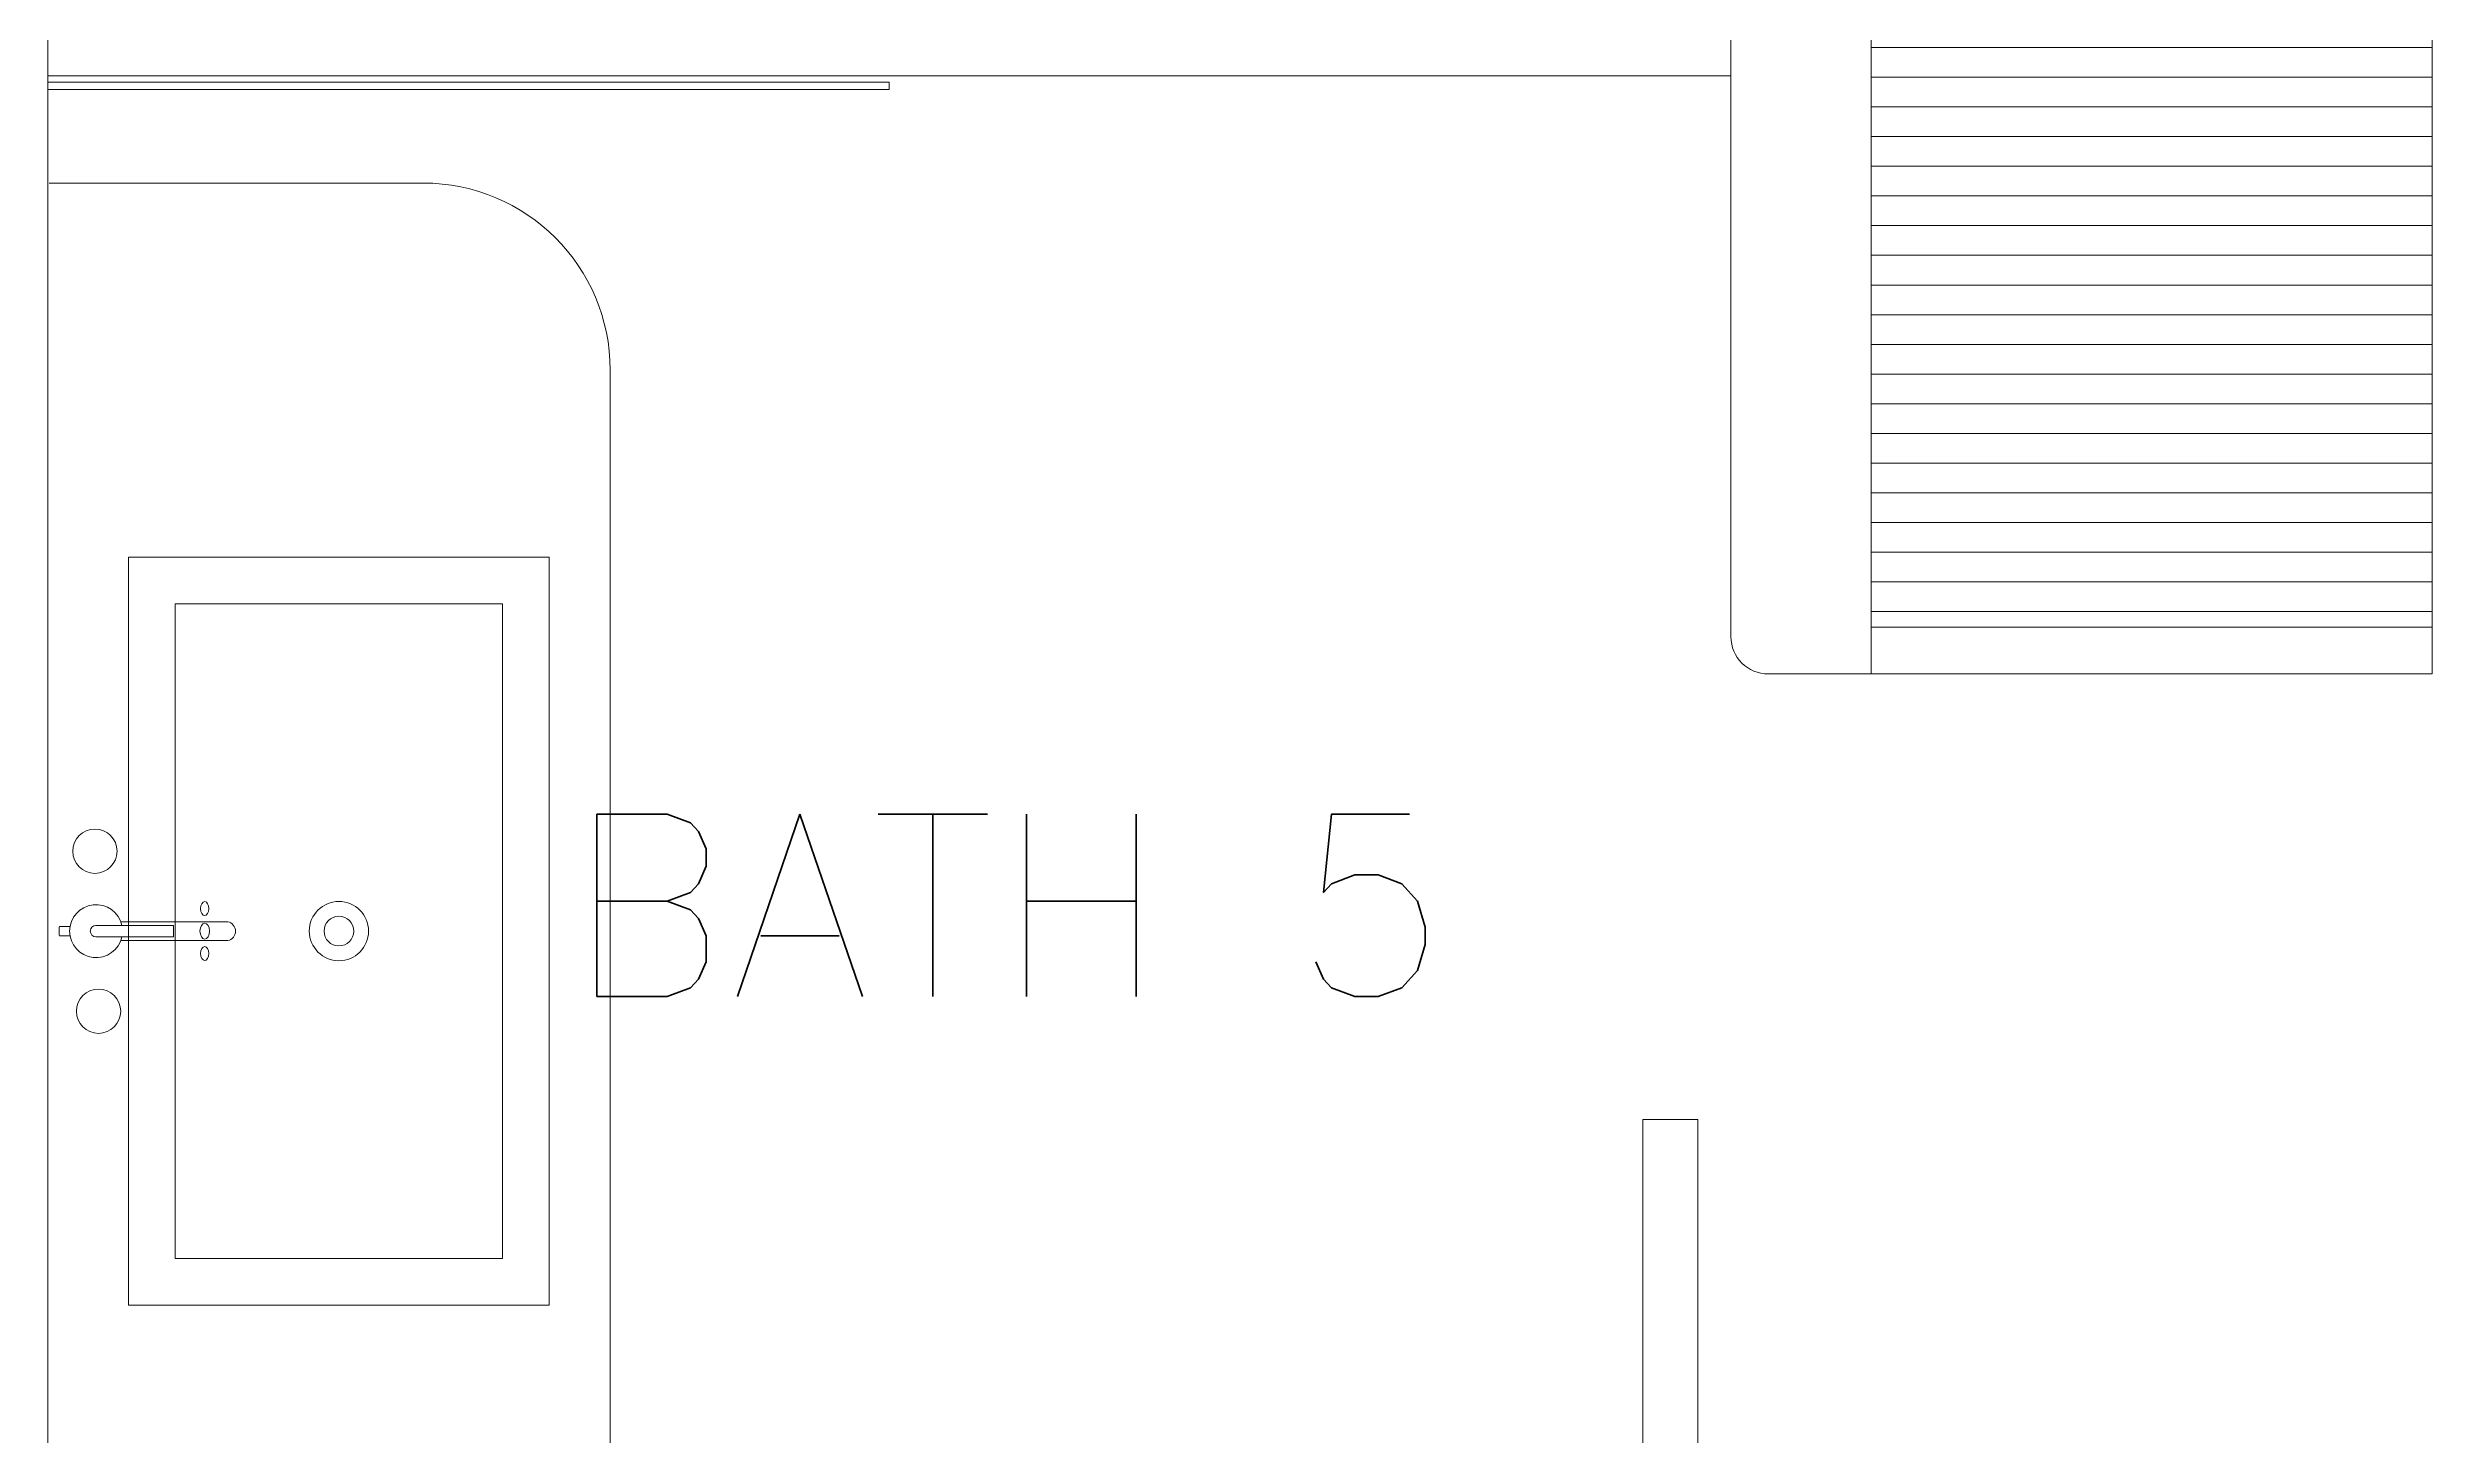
# Model space of a CAD drawing. Header units: metres. Extents: x -232 to 581, y 30 to 789.
# Drawn here: x 105.716 to 108.266, y 744.074 to 745.558 of the extents above; entities that cross this region are included whole.
import ezdxf

# ---------------------------------------------------------------- set-up
doc = ezdxf.new("R2010")
doc.units = ezdxf.units.M
doc.layers.add('1', color=1, linetype='Continuous')
for name, color, linetype, lineweight in [('A-DOOR', 35, 'Continuous', 5), ('A-WALL', 250, 'Continuous', 20), ('baños', 140, 'Continuous', 0), ('closets', 253, 'Continuous', 0), ('textos', 7, 'Continuous', 0)]:
    doc.layers.add(name, color=color, linetype=linetype, lineweight=lineweight)
doc.styles.get("Standard").update_dxf_attribs({"font": 'arial.ttf'})

# ---------------------------------------------------------------- blocks, each defined once
blk = doc.blocks.new('A$C8d867532')
at = {"layer": 'baños', "linetype": 'Continuous'}
blk.add_line((0.0395, 0.4062, 0), (0.1223, 0.4062, 0.0004), dxfattribs=at)
at = {"layer": 'baños'}
for points in [[(0.0743, 0.8), (0.5243, 0.8), (0.5243, 0), (0.0743, 0)], [(0.1243, 0.75), (0.4743, 0.75), (0.4743, 0.05), (0.1243, 0.05)]]:
    blk.add_lwpolyline(points, close=True, dxfattribs=at)
at = {"layer": 'baños', "linetype": 'Continuous'}
blk.add_lwpolyline([(0.0672, 0.3939, -9.082434), (0.0672, 0.4062)], format="xyb", dxfattribs=at)
at = {"layer": 'baños', "linetype": 'Continuous', "elevation": 0}
for points in [[(0.0661, 0.4101), (0.1804, 0.4101, -0.363105), (0.1887, 0.4, -0.363105), (0.1804, 0.39), (0.0661, 0.39)], [(0.0333, 0.4, -0.385153), (0.0395, 0.4062), (0.0395, 0.4062)], [(0.0333, 0.4, 0.385153), (0.0395, 0.3939), (0.0395, 0.3939)]]:
    blk.add_lwpolyline(points, format="xyb", dxfattribs=at)
at = {"layer": 'baños', "linetype": 'Continuous'}
for points, elevation in [([(0.0114, 0.405), (0.0005, 0.405), (0, 0.4043), (0, 0.3957)], 0), ([(0, 0.3957), (0.0005, 0.395), (0.0114, 0.395)], 0), ([(0.1223, 0.4062), (0.1223, 0.3939)], 0.0004)]:
    blk.add_lwpolyline(points, dxfattribs=dict(at, elevation=elevation))
at = {"layer": 'baños', "linetype": 'Continuous', "extrusion": (1.31781e-06, -1, -8.43443e-26), "elevation": -0.3939}
blk.add_lwpolyline([(0.1223, 0.0004), (0.0395, 0)], close=True, dxfattribs=at)
at = {"layer": 'baños', "linetype": 'Continuous'}
for centre, radius in [((0.0422, 0.4857), 0.0237), ((0.2993, 0.4), 0.0317), ((0.2993, 0.4), 0.0159), ((0.0384, 0.3146), 0.0237)]:
    blk.add_circle(centre, radius, dxfattribs=at)
at = {"layer": 'baños', "linetype": 'Continuous', "extrusion": (3.61622e-27, 8.43443e-26, -1)}
for centre, major_axis, ratio in [((0.1558, 0.4), (0, -0.0085), 0.599546), ((0.1557, 0.424), (0.00005, -0.0075), 0.581577), ((0.1558, 0.376), (0.00005, -0.0075), 0.581577)]:
    blk.add_ellipse(centre, major_axis=major_axis, ratio=ratio, dxfattribs=at)
at = {"layer": 'baños', "linetype": 'Continuous', "flags": 8}
for tag, p in [('TRADENAME', (0.1887, 0.4, 0)), ('MODELNUMBER', (0.1887, 0.4, 0)), ('MATERIAL', (0.1888, 0.4, 0)), ('PRODUCT', (0.1888, 0.4, 0))]:
    blk.add_attdef(tag, p, '', height=0.0000254, rotation=270.0001, dxfattribs=at)
at = {"layer": 'baños', "linetype": 'Continuous'}
for tag, p in [('MATERIAL', (0.299, 0.3999)), ('PRODUCT', (0.299, 0.3999)), ('TRADENAME', (0.2991, 0.3999)), ('MODELNUMBER', (0.2991, 0.3999))]:
    blk.add_attdef(tag, p, '', height=0.0000254, rotation=90.0001, dxfattribs=at)
blk = doc.blocks.new('27.11.2025 LN09 1ER NIVEL')
at = {"layer": 'closets', "true_color": 0x000000, "transparency": 33554687}
h = blk.add_hatch(dxfattribs=at)
h.set_pattern_fill('LINE', color=18, scale=0.01, angle=180)
h.set_pattern_definition([(180, (-151.66266, -2710.905404), (-4e-18, -0.03175), [])])
h.paths.add_polyline_path([(184.4833, 111.0441), (184.4833, 109.4941), (185.0833, 109.4941), (185.0833, 111.0441)])
at = {"layer": 'A-DOOR', "color": 18, "true_color": 0x000000}
blk.add_lwpolyline([(184.2396, 108.9677), (184.2983, 108.9677), (184.2983, 107.8455), (184.2396, 107.8455)], close=True, dxfattribs=at)
at = {"layer": 'A-WALL', "color": 18, "true_color": 0x000000}
for p, q in [((184.4838, 109.4441), (184.4838, 111.0441)), ((182.5338, 111.0041), (182.5338, 107.5341)), ((184.3338, 111.0032), (184.3338, 109.4841)), ((184.3738, 109.4441), (184.4838, 109.4441))]:
    blk.add_line(p, q, dxfattribs=at)
blk.add_arc((184.3738, 109.4841), 0.04, 180, 270, dxfattribs=at)
at = {"layer": 'baños', "color": 18, "true_color": 0x000000}
for p, q in [((184.3333, 110.0837), (182.5338, 110.0837)), ((182.9353, 109.9691), (182.5353, 109.9691)), ((183.1353, 108.5441), (183.1353, 109.7691))]:
    blk.add_line(p, q, dxfattribs=at)
blk.add_lwpolyline([(182.5338, 110.0691), (183.4337, 110.0691), (183.4337, 110.0769), (182.5338, 110.0769)], close=True, dxfattribs=at)
blk.add_arc((182.9353, 109.7691), 0.2, 0, 90, dxfattribs=at)
at = {"layer": 'closets', "color": 18, "true_color": 0x000000, "transparency": 33554687}
for p, q in [((185.0838, 109.4441), (185.0838, 111.0441)), ((185.0838, 109.8691), (185.0838, 109.4441)), ((184.4833, 109.4941), (185.0838, 109.4941)), ((184.4833, 109.4441), (185.0838, 109.4441))]:
    blk.add_line(p, q, dxfattribs=at)
at = {"layer": '1', "color": 18, "true_color": 0x000000}
ref = blk.add_blockref('A$C8d867532', (182.5459, 109.5691), dxfattribs=dict(at, xscale=-1, rotation=180))
ref.add_attrib('MATERIAL', 'VITREOUS CHINA', (182.8449, 109.1692), dxfattribs={"layer": 'baños', "linetype": 'Continuous', "height": 0.0000254, "rotation": 269.9999})
ref.add_attrib('PRODUCT', 'BATHROOM SINK', (182.8449, 109.1692), dxfattribs={"layer": 'baños', "linetype": 'Continuous', "height": 0.0000254, "rotation": 269.9999})
ref.add_attrib('TRADENAME', 'VOX', (182.8449, 109.1692), dxfattribs={"layer": 'baños', "linetype": 'Continuous', "height": 0.0000254, "rotation": 269.9999})
ref.add_attrib('MODELNUMBER', 'K-5373', (182.845, 109.1692), dxfattribs={"layer": 'baños', "linetype": 'Continuous', "height": 0.0000254, "rotation": 269.9999})
ref.add_attrib('MATERIAL', 'BRASS', (182.7347, 109.1691, 0), dxfattribs={"layer": 'baños', "linetype": 'Continuous', "height": 0.0000254, "rotation": 89.9999})
ref.add_attrib('PRODUCT', 'FAUCETS', (182.7347, 109.1691, 0), dxfattribs={"layer": 'baños', "linetype": 'Continuous', "height": 0.0000254, "rotation": 89.9999})
ref.add_attrib('TRADENAME', 'PURIST', (182.7346, 109.1691, 0), dxfattribs={"layer": 'baños', "linetype": 'Continuous', "height": 0.0000254, "rotation": 89.9999})
ref.add_attrib('MODELNUMBER', 'K-14404-4A', (182.7346, 109.1691, 0), dxfattribs={"layer": 'baños', "linetype": 'Continuous', "height": 0.0000254, "rotation": 89.9999})
at = {"layer": 'textos', "color": 18, "true_color": 0x000000, "insert": (182.9538, 109.0991), "char_height": 0.195, "width": 3.404877, "attachment_point": 7}
blk.add_mtext('{\\Fromans|c0; BATH 5}', dxfattribs=at)

msp = doc.modelspace()

# ---------------------------------------------------------------- block references
at = {"color": 1}
msp.add_blockref('27.11.2025 LN09 1ER NIVEL', (-76.818, 635.4443), dxfattribs=at)

doc.saveas('drawing.dxf')
